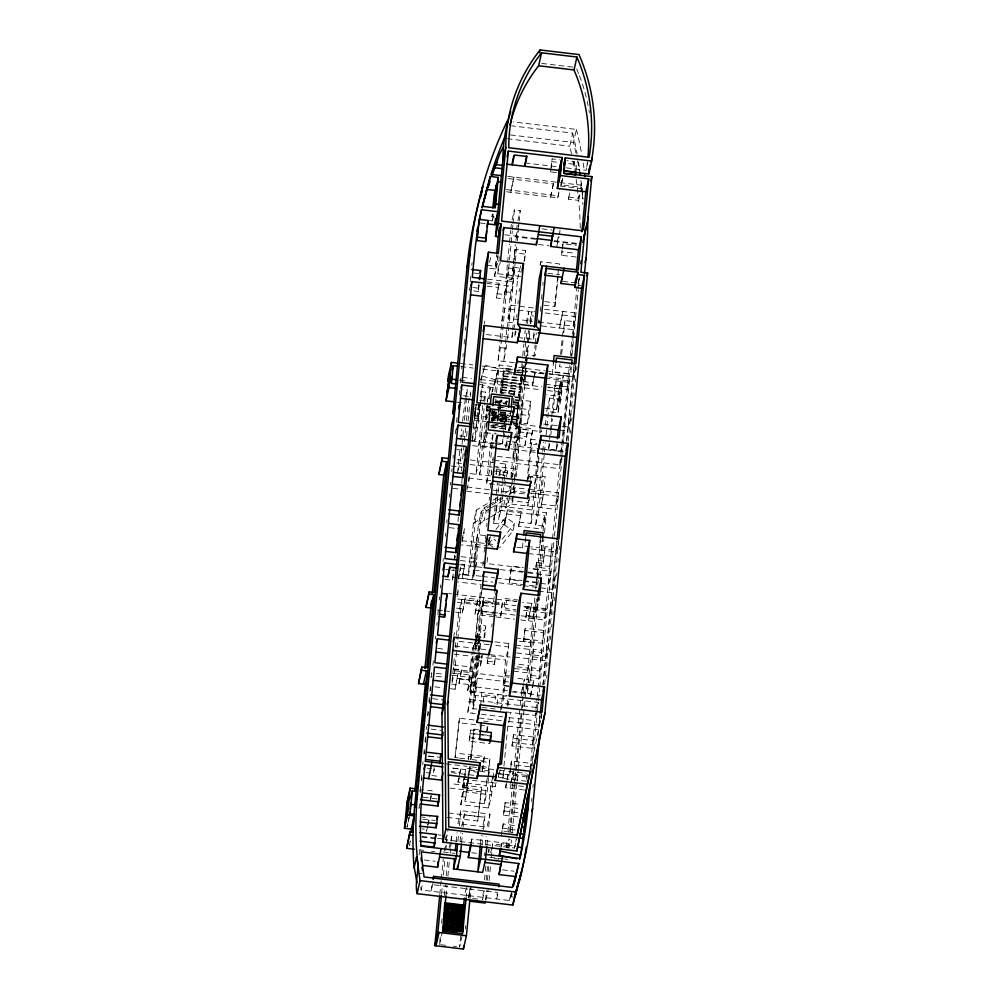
<?xml version="1.0" encoding="UTF-8"?>
<svg xmlns="http://www.w3.org/2000/svg" width="999" height="999" viewBox="0 0 999 999"><rect width="100%" height="100%" fill="white"/><g stroke="black" fill="none" stroke-linecap="round" stroke-linejoin="round"><path stroke-width="0.75" stroke-dasharray="5 3.75" d="M486.263 427.472L487.162 405.332M505.357 429.745L506.018 413.511M518.581 227.522L518.818 225.1M410.089 841.021L409.652 845.479L410.651 841.046M420.704 786.338L419.742 792.357M421.303 780.194L421.903 774.063M422.789 764.859L423.089 761.787M423.838 754.12L424.275 749.512M425.025 741.845L425.624 735.701M426.223 729.57L426.511 726.498M427.56 715.759L428.009 711.163M428.896 701.96L429.345 697.352M429.945 691.221L430.544 685.077M431.281 677.409L431.73 672.802L430.731 677.235M419.48 803.87L419.056 808.278L419.705 805.381M420.591 792.507L420.866 789.572M421.728 780.768L422.015 777.834M424.325 754.045L424.6 751.136M425.449 742.407L425.874 738.049M428.084 715.346L428.371 712.399M429.333 702.422L429.595 699.712M430.469 690.734L430.769 687.687M432.942 665.259L433.379 660.776M435.489 638.998L435.789 635.988M436.813 625.411L437.1 622.402M437.837 614.86L438.274 610.389M439.285 599.937L439.572 596.952M440.447 587.974L440.734 584.977M443.019 561.426L443.306 558.516M445.467 536.251L445.754 533.266M446.778 522.752L447.077 519.73M449.275 497.052L449.575 494.03M450.449 485.039L450.724 482.092M451.735 471.703L452.035 468.693M453.047 458.179L453.346 455.169M455.407 433.878L455.831 429.533M456.555 422.14L456.993 417.582M459.165 395.229L459.615 390.597M460.364 382.854L460.814 378.209M461.713 368.931L462.013 365.834M462.924 356.543L463.224 353.459M464.123 344.168L464.572 339.523M465.472 330.244L465.771 327.148M466.67 317.857L466.983 314.772M468.032 303.933L468.331 300.836M470.204 281.556L470.779 275.674M457.53 473.251L459.902 448.826M460.801 439.672L461.838 428.983M462.574 421.353L465.347 398.601M458.204 470.304L460.527 459.952L463.648 427.897M464.385 420.267L467.345 389.735L462.762 389.185M478.858 284.078L478.134 291.446L479.145 285.277M461.513 471.029L461.963 466.433M462.712 458.791L465.684 428.184M466.421 420.529L468.056 403.708L470.716 391.883M434.078 767.532L433.491 773.501L434.49 769.055M444.905 579.32L452.285 580.194L453.846 569.23M454.408 558.254L454.707 555.194M457.979 521.578L458.416 516.995M461.688 483.391L462.125 478.808M466.595 436.301L467.332 428.658M468.081 421.004L469.567 405.706M470.454 396.528L470.754 393.469M454.845 558.891L455.132 555.943L454.557 558.503M494.468 217.108L492.007 216.808L492.295 213.848M489.473 220.567L492.345 220.916L493.369 214.098M475.337 409.415L474.463 418.419L478.134 418.856L482.554 384.627L479.62 397.677M471.715 440.234L474.762 440.596L477.809 409.215L479.395 402.16M452.048 681.031L454.42 656.668M455.307 647.539L456.343 636.887M456.481 635.364L458.703 612.524L461.7 599.225L480.694 601.485L477.147 638.024M464.76 564.585L462.187 578.433L464.76 564.585L460.489 564.073M474.125 408.778L478.484 409.303L478.908 404.945M478.134 418.856L479.745 402.335M474.762 440.596L477.697 427.547L480.631 402.235M452.085 682.592L454.757 670.779L461.7 599.225M487.012 265.309L495.429 266.308L496.578 254.458M520.529 265.934L517.619 278.871L494.53 276.111L498.139 256.031M455.681 612.162L462.337 612.961L465.197 597.926L477.822 599.425L474.95 614.46L477.697 614.785L480.694 601.485M450.412 688.686L455.057 689.248L457.979 673.601L470.591 675.099L467.669 690.746L507.08 695.441M470.154 473.601L475.999 474.3L482.692 405.444L475.374 404.57M455.057 689.248L457.979 673.601M462.337 612.961L465.197 597.926M475.999 474.3L478.996 461.001L484.64 402.947M484.79 401.398L485.689 392.145L479.832 391.446M462.612 574.088L468.344 574.775L473.364 523.151L476.298 510.114L488.012 503.184M520.604 276.448L497.664 273.714L499.562 254.096M453.908 669.355L473.376 671.665L470.442 684.715L458.991 683.353L461.476 669.854L450.724 668.581M501.885 338.649L507.017 285.789L504.083 298.838L496.391 297.927L499.15 283.279L484.677 281.556M476.298 510.114L471.291 561.725L468.344 574.775M490.447 475.886L479.62 474.6L482.405 445.991L486.338 428.321M486.8 406.019L483.341 441.633L502.447 443.906L504.77 433.554M458.991 683.353L461.476 669.854M487.275 402.372L487.612 399.75M439.81 894.555L441.158 880.619M441.308 879.07L443.269 858.953M490.134 407.704L487.187 407.355L487.387 405.344M496.391 297.927L499.15 283.279M491.483 410.676L487.075 410.152L487.325 406.743L490.272 407.093M487.025 411.551L487.212 409.54L487.075 410.152M479.62 474.6L482.617 461.301L485.402 432.692M486.675 419.942L487.05 413.736L486.9 414.348M486.788 423.676L486.388 426.935L486.538 426.311M487.987 411.301L488.586 405.107M489.198 398.913L490.247 388.074L481.293 387M441.608 893.643L442.357 885.901M443.406 875.062L444.755 861.126M445.816 850.286L446.865 839.46L443.868 852.759M460.264 560.501L473.751 562.1L475.474 544.38L477.659 534.677L488.099 535.926M487.275 421.84L485.252 442.744L487.512 432.679M458.141 757.954L455.057 757.579L459.453 718.219L476.136 720.204M461.126 556.655L474.612 558.266L472.889 575.986L459.403 574.375M455.057 757.579L459.453 718.219M481.081 576.286L473.464 575.387L478.409 524.4L481.356 511.351L490.684 505.681M472.028 579.82L474.213 570.129L477.659 534.677M481.356 511.351L475.986 566.683L473.039 579.732M445.716 945.304L439.548 944.567L440.284 936.925M441.62 923.163L442.07 918.568M444.305 895.628L445.342 884.927M446.228 875.748L447.714 860.451M492.432 410.089L492.132 413.087L507.904 414.972M445.966 896.091L447.003 885.389M447.889 876.21L449.375 860.913M450.124 853.271L450.561 848.688M450.711 847.152L451.161 842.569M451.311 841.033L451.748 836.45L447.165 835.901M491.933 422.752L493.131 410.414M494.93 391.895L496.278 378.009L499.213 364.96L512.724 366.571M514.385 362.699L498.064 360.751L500.124 339.623M500.262 338.124L504.083 298.838M496.803 293.669L504.483 294.58L507.217 280.769L508.454 268.032L514.31 268.731L513.074 281.468L510.614 292.37L508.091 318.319L532.492 321.228M514.31 268.731L511.85 279.633L505.993 278.933L507.467 263.786M507.617 262.275L509.378 244.106M509.527 242.582L510.701 230.469M510.851 228.958L511.288 224.413M514.185 485.352L513.274 489.36L509.802 488.948L510.064 486.301L486.638 483.516L490.309 445.729L493.244 432.692L495.741 432.979M464.198 776.91L462.899 782.704L457.979 782.117L460.477 769.105L449.812 767.831M474.95 614.46L477.822 599.425M495.467 403.534L495.916 398.901M496.515 392.732L499.213 364.96M467.669 690.746L470.591 675.099M459.415 679.008L468.818 680.132L472.115 651.847M498.064 360.751L501.735 340.159M504.483 294.58L507.417 281.543L512.3 231.206M512.45 229.683L512.899 225.112M513.049 223.589L514.373 209.852L520.229 210.552L519.218 220.916M460.477 769.105L460.139 772.539L450.999 771.44M486.638 483.516L489.585 470.467L493.244 432.692M468.818 680.132L471.753 667.082L473.226 651.86M473.376 650.411L474.075 643.144L492.345 645.004M475.212 713.573L467.732 712.674L471.853 682.529L476.286 683.066L473.226 702.135L468.806 701.61M476.286 683.066L474.163 692.457L469.742 691.932L470.442 684.715M468.131 686.026L470.741 686.338L474.687 651.798M474.8 644.58L477.197 633.965L480.019 634.303L477.634 644.917L474.8 644.58L477.697 614.785M491.258 474.95L491.983 467.52M475.412 642.132L474.812 648.314L476.748 639.697M475.561 640.584L479.021 604.994L481.93 592.057M482.842 565.646L483.279 561.163M484.14 552.172L484.577 547.677L461.388 544.917M485.439 538.798L485.739 535.701M486.65 526.436L486.95 523.351M487.999 512.537L488.299 509.453M489.198 500.187L489.498 497.102M490.347 488.261L490.796 483.641M491.695 474.4L491.995 471.316M492.894 462.075L493.194 459.003M456.156 841.795L457.03 832.741M497.465 420.304L498.501 409.528M498.651 407.992L499.4 400.299M500.149 392.619L501.198 381.843L504.27 368.181L512.949 369.218M467.732 712.674L470.666 699.625L473.376 671.665M509.44 419.23L497.877 417.857L498.588 412.337M475.024 650.274L477.197 633.965M506.818 329.745L503.746 361.426L507.417 340.834M506.968 328.234L510.489 309.153L508.878 325.749M527.372 776.997L493.681 772.976L491.558 794.929L488.611 807.979L460.764 804.657L464.51 778.895M468.081 779.382L466.208 787.674L462.462 787.224L462.899 782.704M499.8 403.371L500.162 400.611L507.392 401.473M511.85 279.633L513.286 264.897M513.424 263.399L515.259 244.543M535.839 239.285L515.996 236.925L516.57 231.006M516.708 229.52L517.145 225.075M470.741 686.338L473.738 673.039L475.374 656.293M475.961 650.199L476.998 639.547M503.971 393.369L501.073 393.019L503.721 373.027L512.387 374.051M523.051 272.165L512.699 270.929L514.085 261.338M514.235 259.827L515.259 249.288L525.611 250.512L524.438 262.575M457.879 841.295L458.628 833.628M459.365 825.973L460.851 810.651L489.96 814.123L488.449 829.632M500.249 408.791L500.699 404.183M500.849 402.634L501.148 399.563M501.748 393.406L504.27 368.181M507.542 690.721L473.576 686.675L476.486 656.68L478.883 646.066L480.019 634.303M477.634 644.917L477.934 641.808L483.553 642.469M478.071 640.347L480.519 615.122L483.516 601.823L492.782 602.934M507.567 339.323L508.741 327.26M460.764 804.657L463.698 791.608L465.834 769.655L450.474 767.831M508.091 318.319L511.038 305.269L515.222 262.175M515.372 260.652L517.145 242.407M517.282 240.896L518.469 228.734M476.748 660.476L477.31 654.645L476.211 659.565L480.981 660.139L482.092 655.219L481.53 661.051L480.419 665.971L475.636 665.409L476.748 660.476L481.53 661.051M480.169 625.274L479.045 636.875L484.665 637.549L485.789 625.936L480.169 625.274L479.058 630.194L484.677 630.856L485.789 625.936M491.77 614.972L481.256 613.723L482.829 600.524L502.335 602.847L500.774 616.046L493.269 615.159M490.621 740.197L489.835 743.693L469.13 741.221L470.666 730.032L478.059 730.918M481.256 613.723L482.829 600.524M469.13 741.221L470.666 730.032M477.01 709.078L472.602 708.553L477.647 656.655L480.581 643.606L475.087 700.162L472.152 713.199M460.002 841.695L460.889 832.454M487.05 562.3L487.799 554.595M488.698 545.354L489.448 537.649M468.294 759.228L468.568 756.418L489.885 758.953L489.073 767.394L488.286 770.891L466.958 768.343M496.778 469.605L496.341 474.163L507.192 475.462L507.642 470.904L496.778 469.605L495.791 473.988M488.499 778.508L487.312 790.684L484.378 803.72L464.872 801.398L468.394 777.996M466.208 787.674L470.317 766.72M461.588 842.494L462.487 833.266M463.086 827.11L464.635 811.101M469.742 766.757L469.318 771.166L479.333 772.364M478.434 729.682L473.963 729.145L470.454 759.415L471.453 754.969M493.469 523.264L496.466 509.965L544.53 515.696L541.533 528.995L518.593 526.261L521.391 511.488L507.542 509.827L504.745 524.612L493.469 523.264L497.377 482.979M493.893 769.53L469.917 766.67L467.819 788.361L464.872 801.398M486.376 334.553L511.913 337.6L512.512 331.418M512.662 329.87L517.619 278.871M471.029 759.365L473.963 729.145M480.419 665.971L480.981 660.139M502.447 443.906L505.594 411.388M506.381 404.657L506.718 402.023M483.978 638.124L484.677 630.856M496.466 509.965L499.063 483.229M499.787 475.699L500.524 468.169L495.941 467.632M491.371 413.474L506.068 415.222L506.256 413.211L491.433 412.075M491.508 412.862L506.206 414.61L505.956 418.019L506.093 417.407L491.396 415.659M506.093 417.407L505.781 422.215L505.919 421.603M490.796 427.46L505.494 429.208L505.744 425.799L490.921 424.662M505.594 429.058L506.193 422.864M506.343 421.316L507.092 413.574M509.053 393.444L509.353 390.347L514.497 390.959L514.048 395.579M515.309 331.056L514.722 337.113L516.008 331.368M516.633 317.395L516.92 314.373M517.957 303.746L518.256 300.724M519.13 291.621L519.43 288.586M480.581 705.794L481.868 692.532M507.542 509.827L505.157 520.442L498.713 519.68L502.385 481.893M502.522 480.382L502.822 477.36M505.744 447.227L507.005 438.149M524.075 261.613L525.611 250.512M508.953 430.444L509.403 425.836M502.884 494.28L501.71 506.381L498.713 519.68M503.034 492.769L504.058 482.192M504.208 480.681L505.819 464.06L496.54 462.949M509.04 430.869L509.34 427.809L541.545 431.643M510.389 416.108L511.126 408.541M511.076 412.275L511.525 407.642M483.154 702.447L483.891 694.829L495.604 696.216L494.867 703.845M460.651 936.275L459.615 946.965L462.612 933.665M491.133 656.006L495.442 656.518L494.405 664.323L487.225 663.461L488.261 655.656M487.225 663.461L488.124 657.055M493.668 601.723L494.555 592.532M504.895 485.689L505.332 481.131M513.299 403.284L513.898 397.115M491.758 626.86L492.057 623.763M492.957 614.485L493.256 611.388M466.021 898.538L467.057 887.836M471.416 842.956L471.79 839.098L508.479 843.468L508.928 838.81M465.372 928.908L465.671 925.811M469.942 889.585L468.369 898.001L471.041 886.175M504.745 524.612L505.157 520.442M513.374 401.61L518.369 402.197L516.683 415.821L517.32 413.024M470.017 898.563L470.929 889.272M484.34 756.505L482.192 772.702L484.34 756.505L456.056 753.134M447.215 817.382L477.759 821.028L481.605 787.324L451.061 783.678M488.036 505.644L484.165 507.929L481.868 518.119L483.978 521.016L486.276 510.826L508.054 497.589L505.756 507.792L503.783 505.157L508.503 502.372L508.866 498.638L512.337 499.063L515.022 485.576M510.939 477.285L512.375 462.437L515.322 449.388L535.252 452.385M497.415 456.343L512.799 458.179L514.91 436.438L518.044 417.082L521.241 417.457L518.106 436.825L515.896 459.515L559.715 464.735L561.675 456.043M521.241 417.457L519.03 427.322L515.821 426.935L519.992 384.091L523.064 370.429L514.398 369.393M496.278 378.009L520.304 380.869L523.201 365.334M525.486 364.56L524.875 367.27L521.653 366.883L521.977 363.599M522.714 356.056L523.876 343.981M524.025 342.47L525.199 330.407M510.889 419.405L516.67 420.092L522.352 375.949M486.675 732.167L487.262 726.098L458.454 722.664M477.759 821.028L481.605 787.324M487.824 726.198L486.388 735.189L472.964 733.591M509.765 494.63L511.55 485.164M494.405 664.323L495.442 656.518M508.503 502.372L511.725 486.401M511.863 484.94L512.999 473.264L489.585 470.467M523.064 370.429L513.449 468.706L511.488 477.397M520.304 380.869L523.538 364.772M524.425 355.607L526.798 331.181M527.534 323.539L528.721 311.326L535.027 311.725M512.162 441.795L516.533 442.32L519.343 427.16L532.904 428.771L530.094 443.943L537.137 444.78M500.774 616.046L502.335 602.847M519.03 427.322L523.226 384.103L526.161 371.054L547.315 373.576M533.791 378.509L532.829 382.742L523.476 381.63L524.887 374.225M524.875 367.27L525.224 363.574M525.524 360.564L527.135 343.993M527.272 342.495L528.446 330.432M528.758 499.95L528.146 502.647L512.175 500.749L512.337 499.063M513.274 489.36L513.561 486.476M514.26 479.283L515.796 463.461L518.731 450.424L516.158 476.86M516.533 442.32L519.343 427.16M519.355 435.751L520.029 428.771L527.684 429.682L524.987 445.579L517.345 444.667L519.355 435.751L526.997 436.663M521.316 414.585L522.689 400.374L530.744 401.336L529.358 415.547L527.509 423.751L519.468 422.789L521.316 414.585L529.358 415.547M525.886 360.689L528.209 344.355M528.359 342.857L529.52 330.794M530.257 323.264L530.981 315.734L533.641 316.059M525.199 372.864L527.31 356.443M515.896 459.515L518.843 446.466L526.161 371.054M525.437 372.927L528.671 345.392M529.27 339.198L530.019 331.468M530.769 323.738L531.967 311.363L529.358 322.964M480.457 844.13L481.343 834.889M484.378 803.72L486.151 785.476L488.436 775.324M488.286 770.891L489.885 758.953M482.042 844.929L482.942 835.701M483.541 829.545L485.089 813.536M488.648 776.997L489.423 768.993L486.476 782.042M497.027 704.77L498.026 694.455M537.137 579.37L535.988 586.101L509.39 582.929L511.513 566.096L523.339 567.507M517.807 337.487L533.279 339.323L534.015 331.743M540.559 264.723L540.846 261.726L559.428 263.936L558.903 266.321M509.39 582.929L511.513 566.096M488.611 807.979L490.746 786.026L493.681 772.976M556.393 172.602L550.511 171.903L552.11 158.928L559.49 159.815M484.24 855.818L484.527 852.809M485.264 845.266L486.138 836.213M551.248 167.782L552.11 158.928M524.987 445.579L527.684 429.682M527.509 423.751L528.896 409.54L530.744 401.336M533.941 356.993L535.102 344.942M535.252 343.444L536.276 332.892M486.95 845.154L487.699 837.399M500.674 710.414L505.344 675.461L509.69 675.973M508.903 686.063L503.109 685.364L505.581 659.977L508.516 646.94L493.818 645.179M518.593 526.261L521.391 511.488M536.188 345.304L535.164 355.856L527.185 354.907M538.374 322.714L538.673 319.705M483.466 890.459L482.567 899.687L484.565 890.821M484.515 879.694L485.851 865.858M523.226 384.103L532.592 385.227L532.829 382.742M539.135 323.601L539.435 320.542M540.334 311.351L540.771 306.755M541.52 299.088L541.97 294.493M542.857 285.302L543.156 282.242M543.369 373.863L535.064 372.864L532.592 385.227M508.853 643.506L503.471 698.838L500.861 710.426M550.686 197.04L553.821 181.893L550.886 194.942M486.163 880.244L487.662 864.859M488.848 852.559L489.148 849.487M490.746 786.026L495.167 786.55L495.504 783.116L458.316 778.683M485.526 900.012L486.413 890.846M487.45 880.156L488.936 864.897M530.094 443.943L532.904 428.771M526.972 482.267L530.107 449.925L531.705 442.819L536.95 443.444M498.951 772.439L498.513 776.972L500.137 769.779M489.123 880.606L490.596 865.334M491.346 857.704L492.682 843.955L510.826 846.116L511.426 839.934M527.784 479.545L531.705 442.819M528.683 479.021L529.108 474.6L545.179 476.523L543.606 492.719L527.534 490.809M507.08 704.882L507.904 696.403M522.452 547.889L523.289 539.223M528.146 502.647L527.822 506.068L529.945 496.628M530.432 479.308L530.719 476.423L543.269 477.909L542.007 490.909M506.618 191.796L557.729 197.889L559.502 188.823M525.724 537.275L524.862 546.141L529.233 546.653M526.411 781.206L502.747 778.383L503.796 767.632M503.946 766.096L507.817 726.148L510.739 713.211M561.488 180.694L560.951 186.189L562.899 177.572M518.993 522.09L530.919 523.513L537.974 450.861M539.747 432.555L540.047 429.47M524.425 790.034L505.681 787.799L506.018 784.365L524.762 786.6M559.665 233.641L560.027 230.007M518.106 816.932L503.446 815.184L505.207 802.572L521.328 804.495M534.677 484.74L536.276 477.634L538.374 456.081M503.446 815.184L505.207 802.572M505.681 787.799L508.129 774.974L497.614 773.726M530.919 523.513L533.916 510.214L539.148 456.293M511.988 745.928L513.523 734.665L533.716 737.075L532.966 744.842L532.18 748.338L511.988 745.928L513.523 734.665M544.005 305.182L554.845 306.468L558.491 269.006M526.485 775.374L509.852 773.388L510.427 767.482M554.845 306.468L558.266 275.936M510.926 766.945L511.5 761.038L531.168 763.386L530.307 772.239M523.601 641.021L525.124 628.234L543.906 630.469L542.882 641.058L542.382 643.256L523.601 641.021L525.124 628.234M525.861 617.769L527.247 606.405L546.028 608.641L545.129 617.807L544.642 620.004L525.861 617.769L527.247 606.405M576.273 257.055L561.463 255.294L561.975 250M535.664 525.162L538.661 511.863L546.428 512.787L543.431 526.086L535.664 525.162L542.669 452.922M542.819 451.386L543.718 442.157M545.367 425.249L546.403 414.485M562.524 249.088L563.036 243.781L576.361 245.367M580.244 228.147A447.939 406.63 12.7 0 0 579.258 206.818L578.683 200.387L568.319 199.151L569.467 192.869M538.661 511.863L544.33 453.459M544.48 451.91L545.379 442.694M546.116 435.002L549.7 398.114L560.988 399.463L563.286 375.736L560.289 389.036L548.039 387.575M506.381 847.464L507.13 839.709M507.879 831.967L514.06 768.406M514.21 766.857L520.829 698.651M527.609 684.14L525.611 693.019L513.723 691.458M552.297 374.363L553.434 362.762M543.319 494.767L540.859 507.617L543.319 494.767L530.269 493.206M509.677 831.068L514.198 784.552M514.348 783.004L515.397 772.152M515.546 770.604L523.676 686.9M535.926 567.132L536.863 560.389L543.618 561.201L545.042 546.603L551.96 547.427L549.612 568.768L535.926 567.132L536.863 560.389M508.878 848.588L509.777 839.31M510.526 831.58L522.39 709.377M522.539 707.829L523.451 698.551M555.831 363.798L555.007 372.402L570.704 374.263L571.54 365.671M551.71 416.895L554.532 387.837L556.106 380.831L568.618 382.33L562.674 443.506L561.101 450.512L548.588 449.026L551.56 418.431M575.948 170.454L576.51 164.56L566.271 163.337M540.434 537.537L539.435 547.877L530.694 546.828M512.175 832.204L516.982 782.704M517.132 781.156L518.331 768.78M518.481 767.232L532.567 621.328L535.564 608.029L522.115 606.43M521.066 615.796L532.966 617.22L534.977 596.478M535.701 589.06L540.646 538.124M513.698 671.166L527.572 672.814L528.159 670.167L528.621 665.459L514.747 663.811M515.047 647.664L529.845 649.425L530.432 646.778L531.106 639.897L516.308 638.136M550.911 434.378L551.211 431.318M551.361 429.782L552.397 419.081M552.984 412.962L556.106 380.831M537.275 577.934L538.111 569.268L529.245 568.206M529.52 682.929L530.194 679.982L533.703 680.394L530.706 693.693L527.197 693.281L528.096 683.99M528.246 682.442L536.713 596.178M537.762 585.339L542.282 538.911M543.031 531.168L544.53 515.696M541.446 550.149L542.432 540.047M560.626 354.47L562.262 337.65M562.4 336.126L564.934 320.567L574.612 321.715L573.139 337.013M537.887 596.915L536.438 611.838L539.36 598.901M561.663 354.208L563.149 338.911M563.748 332.792L564.934 320.567M530.194 679.982L538.311 596.391M540.259 576.261L543.868 539.11M544.467 532.917L546.428 512.787M545.029 408.254L556.593 409.627L558.329 391.858L561.326 378.559L548.963 377.085M530.619 677.572L531.855 667.769L540.184 668.768L539.448 676.373L538.948 678.571L530.619 677.572L531.855 667.769M533.641 649.275L532.417 659.078L533.641 649.275L541.982 650.262L540.746 660.064M559.103 396.69L560.289 384.49L561.962 384.69L560.776 396.89L558.578 406.618L556.905 406.418L559.103 396.69L560.776 396.89M536.376 562.562L543.131 563.374L545.042 546.603M530.444 696.428L530.706 693.693M549.7 398.114L546.703 411.413L557.991 412.762L561.326 378.559M533.441 683.129L533.703 680.394M556.942 443.219L556.231 450.624L558.166 441.995M530.094 769.829L534.865 720.679L537.15 710.526M506.393 711.95L535.377 715.409L537.012 698.526M537.162 696.99L547.689 588.623L550.624 575.574L524.725 572.489M540.496 583.366L548.101 584.278L552.372 540.309M552.522 538.761L555.382 509.353L558.329 496.303L531.243 493.081M541.196 504.195L555.719 505.931L559.34 468.656L562.275 455.606M559.715 464.735L560.676 454.782M560.826 453.359L567.032 389.323L569.979 376.286L548.826 373.763M545.292 384.228L567.282 386.85L569.418 364.81M570.304 355.632L572.24 335.751M572.39 334.215L575.774 316.583L544.193 312.824M538.586 321.953L573.176 326.074L577.21 284.553M578.121 283.616L578.571 278.996M571.053 358.416L572.989 338.536M531.505 772.452L531.955 767.819M532.105 766.283L537.2 713.798M537.35 712.262L538.311 702.359L475.549 695.504L472.602 708.553M538.461 700.811L539.66 688.448M539.81 686.9L554.308 537.587M554.457 536.063L558.329 496.303M555.719 505.931L558.653 492.882L561.975 458.716M562 454.582L569.979 376.286M567.282 386.85L570.966 366.071M572.015 355.244L575.774 316.583M573.176 326.074L576.123 313.024L578.359 289.96M578.508 288.424L579.557 277.66M531.593 801.323L531.893 798.226M532.942 787.374L533.241 784.277M537.912 736.226L540.022 714.522M542.882 685.077L556.88 540.921M566.658 440.172L573.888 365.771M508.279 721.453L539.148 725.124L540.159 714.71M543.056 684.902L545.404 660.714L548.314 647.777M516.608 652.959L545.816 656.443L551.997 592.769L554.907 579.832M523.314 585.714L552.335 589.26L555.494 556.793L558.404 543.856M531.218 548.938L555.968 551.885L557.017 541.096M566.695 441.396L567.707 431.031L570.616 418.094M561.962 426.236L568.094 426.973L572.527 381.306L575.449 368.369M549.288 374.001L572.964 376.823L574.088 365.222M541.308 718.531L541.758 713.873M544.617 684.427L558.616 540.272M568.244 441.071L575.624 365.122M546.653 678.159L546.952 675.062M547.852 665.759L548.164 662.662M549.213 651.81L549.512 648.713M550.412 639.41L550.711 636.313M551.623 627.01L551.923 623.913M552.822 614.61L553.121 611.5M554.183 600.649L554.482 597.552M555.382 588.249L555.681 585.152M556.593 575.849L556.893 572.752M557.942 561.9L558.241 558.803M559.153 549.5L559.452 546.391M570.441 433.229L570.741 430.132M571.64 420.829L571.94 417.732M572.839 408.429L573.151 405.319M574.05 396.029L574.35 392.919M575.399 382.068L575.711 378.971M576.61 369.667L576.91 366.571M475.961 404.932L474.488 418.431L476.348 404.77M497.365 421.303L499.15 407.417M499.35 405.881L500.149 399.712M500.936 393.544L504.12 368.868L511.363 369.667M522.115 377.272L516.158 423.539L513.261 423.189M522.315 375.736L522.914 371.104L517.132 370.417M480.831 400.736L481.431 396.253M501.298 835.089L503.234 823.863L517.682 826.098M503.234 823.863L502.247 830.906L506.593 831.58M501.123 846.653L501.698 843.668L516.108 846.528M445.804 836.75L445.816 839.847L514.485 848.026L516.321 838.91M530.344 769.23L541.196 716.845M469.343 290.397L470.067 287.175M492.007 216.808L492.644 214.023M492.345 220.916L493.981 213.661M489.56 262.4L491.183 255.207M511.001 190.185L513.948 177.148L510.801 192.295M465.684 397.127L467.345 389.735M495.429 266.308L498.026 254.807M494.53 276.111L497.44 263.187M484.14 323.963L484.79 321.091M497.664 273.714L500.249 262.225M512.087 220.005L514.373 209.852M480.756 382.068L484.915 365.097L498.301 368.743L492.482 391.596M474.6 412.724L476.548 404.108M517.944 220.704L520.229 210.552M474.475 415.896L476.423 407.267M473.189 424.076L474.138 419.83M505.993 278.933L508.454 268.032M515.996 236.925L517.957 228.234M518.281 226.785L518.931 223.876M473.351 428.546L475.199 415.259L478.846 415.696L475.911 428.746L472.227 428.309M515.859 240.334L517.819 231.631M478.484 409.303L480.082 402.235M472.127 438.224L474.388 428.171M472.028 441.146L473.963 432.517M515.259 249.288L514.448 252.847L524.8 254.083M483.691 401.011L485.689 392.145M501.873 321.516L504.82 308.479L516.57 309.877M468.306 481.293L469.93 474.113M466.933 489.81L469.518 478.321M509.915 299.538L512.862 286.488L487.15 283.429M490.247 388.074L487.25 401.373L479.782 400.487M478.796 445.554L481.793 432.255L496.228 433.978M491.958 392.02L498.301 368.743M486.513 424.138L486.65 423.514L486.451 425.537L486.588 424.912M452.285 580.194L453.221 576.048M462.125 539.223L463.099 534.915M463.424 533.478L464.722 527.734M462.038 542.045L464.31 531.98M492.257 421.303L494.867 409.702M511.913 337.6L514.822 324.663M459.165 573.551L458.191 577.859L481.381 580.631M459.49 572.115L461.113 564.934M458.441 579.07L460.714 569.005M550.511 171.903L551.111 169.256M457.13 594.505L459.078 585.876M457.13 596.478L458.741 589.298M497.514 420.616L497.677 419.93L509.24 421.316M497.814 420.479L499.775 411.775M409.503 814.997L407.043 827.122L409.702 815.296M492.707 460.089L493.356 457.192M453.883 635.489L454.533 632.617M506.356 403.646L507.017 400.686M508.678 393.306L509.353 390.347M506.518 404.033L506.655 403.421L494.905 402.023M526.111 322.927L528.721 311.326L518.094 310.052M506.143 416.009L491.308 414.872M540.047 265.284L540.846 261.726M473.751 562.1L474.612 558.266M505.894 419.418L506.031 418.806L491.333 417.058M505.494 429.208L505.631 428.596L490.946 426.835M557.729 197.889L559.927 188.137M513.474 395.454L514.497 390.959M561.076 184.89L562.662 177.859M571.515 153.734L569.755 146.179L572.689 133.129L511.625 125.849M473.464 575.387L476.398 562.337L523.626 567.969M521.653 366.883L522.265 364.173M575.948 153.084A452.485 410.751 12.7 0 0 573.476 142.457L576.411 129.42L513.349 121.903M508.666 430.756L509.34 427.809M498.851 475.561L500.524 468.169M505.931 447.277L508.591 435.452M509.69 430.681L511.351 423.301M525.786 363.211L526.698 359.153M523.476 381.63L525.112 374.375M533.279 339.323L534.902 332.143M430.169 799.675L432.167 790.808L421.878 789.572M488.349 541.645L489.285 537.487M503.159 475.886L505.819 464.06M430.606 799.138L431.268 796.191M493.868 519.093L496.865 505.794L533.916 510.214M573.651 164.211L574.238 161.563L566.87 160.689M493.094 547.177L488.561 544.105L490.222 536.738L495.879 540.584M419.006 854.882L420.641 847.639M557.205 241.833L559.165 233.142M515.821 426.935L518.044 417.082M556.73 246.691L559.015 236.538M522.689 400.374L520.841 408.591L528.896 409.54M568.319 199.151L569.892 192.183M427.709 825.037L429.707 816.171M506.318 476.748L507.642 470.904M427.535 826.797L426.536 831.23L426.71 829.47L422.177 828.92M427.872 825.324L429.533 817.931M482.267 588.636L479.345 601.573L480.981 584.702L457.804 581.942M512.799 458.179L515.734 445.129L509.59 444.393M520.029 428.771L518.019 437.687L525.674 438.598M503.783 505.157L506.081 494.955M562.512 246.154L563.036 243.781M480.919 611.013L483.916 597.714L476.111 678.096L473.114 691.395M472.44 650.399L474.075 643.144L455.631 640.946M534.103 377.098L535.064 372.864M561.463 255.294L562.275 251.736L575.599 253.321M512.025 477.609L512.999 473.264M509.802 488.948L510.414 486.276M469.867 669.268L472.814 656.218L479.283 656.992L476.348 670.029M477.072 638.261L477.722 635.389M511.575 892.894L509.403 900.511L421.141 889.997L422.777 882.741M500.112 529.482L503.958 524.612L505.619 517.257L514.66 523.414L512.999 530.769L499.537 547.827M513.973 482.155L514.96 477.809M515.284 476.361L516.92 469.118L495.279 466.533M568.531 197.04L578.496 198.227L579.47 193.881M580.781 188.087L581.256 183.104A447.939 406.63 12.7 0 0 580.931 180.07M578.683 200.387L581.63 187.337L560.988 184.877M566.308 167.869L586.188 170.242L587.812 163.049M512.175 500.749L515.109 487.699L527.122 489.135M490.384 517.132L511.75 504.145L513.711 495.454M514.035 494.006L514.697 491.108L525.224 492.357M469.742 691.932L471.853 682.529M473.576 686.675L476.573 673.376L508.991 677.235M433.017 883.004L431.181 891.183L431.818 884.54L497.302 892.344L496.653 898.988L498.501 890.808M559.939 324.5L562.874 311.451L559.59 328.059M457.979 782.117L459.528 775.274M445.816 839.847L448.414 828.346M540.659 432.854L541.333 429.907M468.044 758.74L468.568 756.418M464.535 775.461L465.834 769.655M462.462 787.224L464.635 777.547M449.088 848.263L450.424 842.357M450.749 840.883L451.748 836.45M560.027 364.073L559.44 366.708L569.118 367.869L569.717 365.222M578.296 283.716L579.919 276.536M467.957 775.374L469.917 766.67M460.851 810.651L457.917 823.7L487.025 827.16L489.96 814.123M560.289 384.49L558.091 394.218L559.765 394.418L561.962 384.69M461.675 826.385L464.285 814.797L484.74 817.232L482.117 828.833M556.593 409.627L559.602 396.328L546.578 394.78M548.588 449.026L550.162 442.02M557.991 412.762L560.988 399.463M439.548 944.567L442.207 932.754M503.109 685.364L506.193 670.866L509.09 671.203M572.964 376.823L575.561 365.334M470.791 843.531L471.79 839.098M568.094 426.973L571.016 414.036M466.321 887.636L464.66 895.029L468.618 895.504M538.111 569.268L537.25 573.101L525.424 571.703M507.692 706.156L509.328 698.9M528.783 616.72L531.78 603.421L528.384 620.829M543.131 563.374L543.618 561.201M468.743 898.064L471.078 887.711M532.966 617.22L535.963 603.92L522.514 602.31M495.167 786.55L496.078 782.529M536.775 608.416L539.36 596.915M531.106 639.897L530.506 642.544L515.721 640.784M551.96 547.427L551.473 549.6L544.542 548.763M521.428 692.519L523.439 683.516M523.751 682.167L524.438 679.083L521.316 695.616M502.747 778.383L505.019 768.318M528.621 665.459L528.021 668.106L514.148 666.458M548.101 584.278L551.048 571.228L529.72 568.693M488.124 852.322L488.786 849.362M555.968 551.885L558.553 540.384M523.926 695.516L526.598 683.703M527.934 682.667L528.608 679.707L515.172 677.971M490.684 852.821L492.682 843.955M506.918 780.344L508.129 774.974M511.5 761.038L510.714 764.522L530.382 766.87L531.168 763.386M546.028 608.641L545.529 610.839L526.748 608.603M527.197 693.281L529.195 684.415M509.852 773.388L510.639 769.904M552.335 589.26L555.257 576.336M543.906 630.469L543.406 632.667L524.625 630.431M510.676 783.441L513.286 771.84L510.014 788.323M530.644 696.328L533.304 684.502M553.234 597.102L550.324 610.027L519.48 606.356M552.909 600.524L549.987 613.448L520.591 609.952M541.982 650.262L541.483 652.459L533.154 651.473M485.901 900.111L488.224 889.759M540.184 668.768L539.685 670.966L531.356 669.967M501.061 846.453L501.698 843.668M545.816 656.443L548.726 643.506M535.377 715.409L538.311 702.359M507.48 847.901L508.479 843.468M533.716 737.075L532.929 740.559L512.737 738.149M526.398 779.357L527.709 773.563M539.148 725.124L541.733 713.636M514.485 848.026L516.433 839.41M509.403 900.511L511.038 893.268M511.451 892.569L510.452 897.027L515.022 897.577M514.772 897.502L511.401 896.578L512.075 893.606M480.756 379.807L484.915 365.097M511.401 896.578L512.187 893.83M495.991 529.433L505.619 517.257M488.561 544.105L494.343 536.788M502.16 539.248L514.66 523.414M492.02 504.87L502.697 498.389M509.365 494.343L514.697 491.108M478.409 524.4L489.11 517.907M493.219 500.099L498.426 497.015M504.932 493.169L511.438 489.323M489.323 504.882L502.222 497.252M473.364 523.151L481.868 518.119M419.655 873.7L421.953 873.426M422.827 819.305L435.114 820.441M547.802 273.351L559.627 274.688M541.683 63.412L573.101 67.158M510.402 134.94L573.476 142.457M507.155 138.711L569.755 146.179M551.51 161.576L558.891 162.45M525.037 162.949L558.666 166.958M507.829 176.411L558.429 182.442M559.964 182.63L581.43 185.177M508.166 178.584L553.621 184.003M560.127 186.039L584.527 188.998M506.418 189.635L557.942 195.779M480.057 222.977L485.851 223.664M504.782 234.777L535.389 238.424M554.233 240.697L577.946 243.519M554.145 241.471L578.596 244.38M538.424 244.505L549.1 245.779M513.498 267.37L523.851 268.594M489.66 268.306L495.217 268.968M562.599 281.343L573.851 282.692M577.971 285.152L580.681 285.477M473.988 273.077L479.857 273.776M507.217 280.769L513.074 281.468M487.562 279.171L507.417 281.543M487.162 286.151L498.738 287.525M473.002 287.525L478.871 288.224M504.757 291.671L510.614 292.37M473.738 290.921L482.33 291.945M544.805 301.611L555.644 302.909M511.038 305.269L533.903 308.004M544.58 309.278L576.123 313.024M541.52 325.899L572.839 329.633M507.554 322.202L515.147 323.102M501.011 347.702L506.68 348.376M518.731 367.282L523.239 367.819M526.411 368.581L544.542 370.741M546.053 370.929L570.217 373.801M522.902 368.431L526.111 368.806M460.626 363.499L472.877 364.96M482.08 366.059L512.724 369.705M514.26 369.892L543.369 373.364M511.301 371.128L504.07 370.267L503.921 370.941L512.587 371.978M517.082 371.815L522.864 372.502L522.714 373.189L514.035 372.152M460.901 366.596L473.264 368.069M482.529 369.168L514.972 373.039M544.942 378.022L572.527 381.306M503.558 373.701L512.237 374.737M503.359 375.786L522.152 378.022M503.209 376.461L522.002 378.708M520.454 379.258L523.663 379.632M503.009 378.546L521.803 380.781M502.847 379.22L521.64 381.468M502.647 381.306L521.441 383.541M547.764 387.025L567.032 389.323M501.198 381.843L521.291 384.228M462.225 377.347L471.416 378.446M480.606 379.545L541.908 386.838M502.297 384.066L521.091 386.301M502.135 384.74L520.929 386.988M459.453 380.082L465.634 380.819M481.081 382.654L541.333 389.835M547.514 390.572L558.329 391.858M501.935 386.825L520.729 389.061M501.785 387.5L520.579 389.747M501.585 389.585L520.379 391.82M501.423 390.259L520.217 392.507M501.223 392.345L520.017 394.58M509.752 394.056L519.867 395.267M513.886 396.653L519.667 397.34M515.172 397.502L519.505 398.027M514.972 399.575L519.305 400.099M514.822 400.262L519.155 400.786M463.548 395.754L470.854 396.628M513.174 402.172L518.956 402.859M496.428 400.799L507.23 402.16M513.011 402.847L518.806 403.534M496.291 401.411L506.58 402.634M512.749 404.408L517.744 405.007M494.767 402.634L507.03 404.233M515.709 405.269L518.593 405.619M515.559 405.956L518.444 406.293M515.347 408.029L518.244 408.379M499.3 406.818L506.493 407.617M515.197 408.716L518.094 409.053M456.705 402.122L464.348 403.034M487.25 405.956L490.184 406.306M497.539 407.18L506.356 408.229M497.614 407.967L500.549 408.316M500.187 411.825L506.181 412.425M491.57 411.463L510.152 413.711M498.389 414.41L509.952 415.796M511.388 415.971L517.17 416.658M491.458 414.26L509.79 416.471M511.238 416.645L517.02 417.332M489.348 415.122L508.753 417.432M492.732 416.446L509.59 418.556M511.038 418.718L516.82 419.418M473.951 415.596L509.802 419.88M543.568 424.051L560.439 426.049M491.283 418.456L505.981 420.204L491.146 419.068M510.676 421.478L516.471 422.177L516.308 422.852L510.526 422.165M491.221 419.855L509.078 421.99M491.083 420.467L494.03 420.816M500.249 421.64L504.595 422.165M512.887 423.476L538.936 426.585M513.224 424.587L516.108 424.937L515.959 425.611L513.061 425.274M559.59 430.07L567.707 431.031M475.037 420.392L485.751 421.665M517.12 426.585L520.329 426.973M495.467 424.563L498.401 424.925M490.996 425.437L505.694 427.197L490.859 426.061M518.881 431.855L532.455 433.466M473.139 427.01L477.697 427.547M514.91 436.438L518.106 436.825M512.674 437.112L516.982 437.624M530.544 439.248L537.587 440.084M506.343 441.108L510.701 441.633M459.665 435.851L466.995 436.725M497.29 442.932L508.041 444.218M541.121 448.826L564.335 451.585M518.843 446.466L535.464 448.451M536.975 448.626L562.649 451.685M471.478 441.096L494.08 443.793M495.554 443.968L507.342 445.379M530.107 449.925L535.352 450.549M490.309 445.729L495.279 446.328M510.776 448.851L515.322 449.388M482.405 445.991L494.767 447.465M472.602 445.641L494.243 448.214M456.818 449.513L465.497 450.549M494.218 460.277L512.375 462.437M515.796 463.461L559.34 468.656M482.617 461.301L494.992 462.774M470.217 459.952L478.996 461.001M457.467 459.59L460.527 459.952M456.481 462.924L462.437 463.636M470.017 464.535L494.418 467.445M451.198 465.996L461.625 467.232M528.421 476.698L536.276 477.634M468.406 478.009L491.396 480.744M528.621 489.31L558.653 492.882M511.276 487.937L514.747 488.349M467.02 487.037L490.197 489.797M493.231 490.159L528.059 494.318M531.393 496.803L542.981 498.176M453.022 488.311L460.202 489.173M466.608 491.246L489.797 494.006M511.75 504.145L555.382 509.353M507.142 513.998L520.979 515.646M449.3 527.634L456.718 528.508M461.813 540.659L484.99 543.431M487.824 543.768L496.303 544.78M516.833 547.215L525.374 548.239M475.474 544.38L487.412 545.804M528.296 553.558L555.494 556.793M536.426 564.959L550.099 566.595M510.651 569.942L523.951 571.515M459.515 564.722L482.08 567.407M500.349 569.592L523.201 572.315M460.064 568.419L464.335 568.931M474.213 570.129L481.68 571.016M445.604 569.442L450.037 569.967M451.511 570.142L454.47 570.504M510.252 579.095L522.077 580.494M523.551 580.669L536.85 582.255M482.604 576.473L494.792 577.922M496.316 578.109L522.215 581.193M523.738 581.368L538.973 583.191M482.18 580.819L492.844 582.092M498.938 582.817L521.79 585.539M452.547 577.497L457.043 578.034M458.541 578.221L480.981 580.894M538.449 591.158L551.997 592.769M518.681 600.124L505.019 598.501L503.921 609.802L516.071 611.251M516.933 601.398L506.481 600.162L505.669 608.528L516.121 609.777M448.663 593.518L451.735 593.881M453.271 594.068L516.346 601.585M494.33 603.109L515.946 605.694M457.704 598.988L493.518 603.259M482.33 602.722L492.832 603.97M494.343 604.158L501.848 605.044M464.797 602.035L477.422 603.533M457.38 602.422L493.706 606.743M526.361 615.571L545.129 617.807M456.555 608.116L462.737 608.853M475.349 610.352L519.517 615.621M481.755 611.525L501.273 613.848M437.55 610.002L449.637 611.45M480.519 615.122L494.418 616.783M495.966 616.97L514.485 619.168M520.666 619.904L532.567 621.328M524.1 638.823L542.882 641.058M494.905 641.845L511.75 643.856M515.646 645.017L530.432 646.778M476.048 645.729L478.883 646.066M454.72 645.916L486.563 649.712M532.904 656.88L541.246 657.866M514.66 657.055L545.404 660.714M437.699 648.426L445.404 649.35M490.122 654.67L510.164 657.067M477.647 656.655L505.581 659.977M454.233 654.183L471.141 656.193M487.712 661.263L494.892 662.125M514.285 668.518L528.159 670.167M453.309 664.884L471.753 667.082M531.118 675.374L539.448 676.373M454.757 670.779L473.738 673.039M451.835 673.114L461.051 674.2M436.326 673.351L443.968 674.263M451.623 675.174L508.541 681.955M457.517 678.321L470.142 679.819M436.488 676.273L442.569 676.997M504.345 685.801L508.691 686.325M451.76 684.078L455.507 684.527M511.288 691.82L540.484 695.292M434.927 686.837L442.669 687.762M502.11 695.716L506.456 696.228M470.916 692.207L475.349 692.732M470.666 699.625L537.799 707.629M432.679 698.701L444.468 700.112M481.905 707.442L495.129 709.015M481.331 714.297L502.747 716.845M508.866 717.582L534.865 720.679M478.958 717.956L502.11 720.716M483.716 721.103L488.274 721.653M507.817 726.148L538.274 729.769M469.88 733.528L490.584 735.988M431.156 729.145L441.358 730.369M512.774 742.444L532.966 744.842M469.917 737.737L478.783 738.785M459.677 758.129L468.918 759.228M471.89 759.59L483.329 760.951M481.481 761.538L489.098 762.449M428.546 756.018L438.748 757.23M428.384 756.243L435.651 757.105M481.456 766.483L489.073 767.394M446.141 763.835L466.945 766.32M499.862 770.241L526.261 773.388M469.592 770.104L478.583 771.178M480.082 771.353L489.085 772.427M427.222 768.194L431.58 768.706M498.788 777.334L507.792 778.408M451.411 772.652L475.711 775.549M426.223 772.639L430.581 773.164M431.805 775.524L438.886 776.373M466.645 783.154L486.151 785.476M463.723 786.95L467.482 787.399M464.06 787.911L491.908 791.233M450.062 788.136L480.594 791.77M463.698 791.608L491.558 794.929M461.538 796.628L465.297 797.077M504.27 806.755L520.392 808.678M423.239 797.277L437.075 798.925M504.395 811.001L519.043 812.749M448.214 812.936L478.758 816.57M422.34 817.07L425.212 817.419M437.987 834.802L441.046 835.176M422.077 836.5L436.026 838.161M437.574 838.348L443.768 839.085M421.878 837.075L433.516 838.461M471.853 852.759L476.436 853.308M489.685 857.254L503.284 858.878M504.807 859.065L507.829 859.415M443.281 851.985L454.857 853.358M494.343 858.591L498.838 859.115M419.081 849.799L423.726 850.349M431.481 851.273L434.577 851.648M424.213 859.977L435.04 861.263M502.497 869.817L514.11 871.203M472.627 898.513L481.156 899.525M453.434 946.228L456.531 946.59M542.07 228.846L552.11 230.057M502.297 828.046L515.297 830.069M508.041 831.805L515.284 832.929M482.417 376.186L495.804 379.832M479.508 384.215L492.894 387.862M479.982 396.116L488.911 398.551M503.958 524.612L512.999 530.769M484.165 507.929L486.276 510.826M572.689 133.129L574.45 140.684A447.939 406.63 12.7 0 1 577.16 154.271M574.238 161.563L576.111 172.24M573.039 161.214L574.725 170.342M420.779 887.462L421.141 889.997M576.173 179.433L578.496 198.227M581.63 187.337L582.08 192.482M577.534 160.702A452.485 410.751 12.7 0 1 579.482 171.391M580.918 180.582A452.485 410.751 12.7 0 1 583.116 199.013M471.79 265.334A476.061 432.155 12.7 0 1 472.102 262.462M576.411 129.42A452.485 410.751 12.7 0 1 581.905 155.282M583.166 162.937A452.485 410.751 12.7 0 1 584.29 170.604M578.458 161.838A447.939 406.63 12.7 0 1 579.795 170.941M582.192 193.769A447.939 406.63 12.7 0 1 582.842 204.433M576.685 68.894A211.438 191.945 12.7 0 1 578.945 74.401M579.482 75.799A211.438 191.945 12.7 0 1 586.875 99.813M587.2 101.249A211.438 191.945 12.7 0 1 588.124 105.557M588.935 109.89A211.438 191.945 12.7 0 1 589.422 112.775M587.449 161.676A208.616 189.385 12.7 0 1 586.188 170.242"/><path stroke-width="1.5" d="M443.369 932.005L443.606 926.098M443.906 918.718L444.031 915.771M462.649 929.844L462.887 923.95M463.074 919.517L463.886 905.082L444.78 902.809M419.355 826.198L436.188 827.759L436.463 823.451M436.188 827.759L437.599 816.395L420.691 814.834M404.483 828.321L407.48 815.022L414.248 815.821L411.251 829.12L404.483 828.321L407.093 801.435L410.089 788.136L416.858 788.935L417.157 785.838M427.959 672.589L425.299 684.402L418.531 683.603L421.84 667.082L426.735 667.669L433.828 594.655L428.933 594.068L425.936 607.367L430.831 607.954L433.828 594.655M425.936 607.367L429.133 591.957L434.028 592.544L446.728 461.788L441.833 461.201L438.836 474.5L443.731 475.087L446.728 461.788M438.836 474.5L442.17 457.767L448.289 458.504M453.646 401.76L445.991 400.849L450.074 371.616L447.889 381.343L448.426 375.711L451.436 362.4L457.554 363.137M447.215 392.07L449.513 375.836M449.263 383.866L450 376.236M407.48 815.022L410.089 788.136M418.531 683.603L421.84 667.082M428.933 594.068L429.133 591.957M441.833 461.201L442.17 457.767M445.991 400.849L448.988 387.55L451.436 362.4M451.086 382.542L451.673 376.436M409.503 814.997L409.79 812.075M410.077 809.14L410.639 803.283M411.064 798.888L411.351 795.966M457.817 366.233L453.184 365.671L451.448 383.441L455.931 383.978M414.435 849.25L406.693 848.326L409.99 831.867L412.649 832.179L414.098 817.307M416.808 791.433L412.262 790.883L410.04 813.823L414.585 814.36M424.95 668.543L430.831 607.954M431.481 601.223L431.031 605.844L432.704 598.451M432.23 593.543L443.731 475.087M406.693 848.326L409.99 831.867M410.951 832.105L411.251 829.12M415.06 789.834L425.299 684.402M416.958 882.941L413.861 865.034A406.531 369.043 12.7 0 1 414.548 807.766L451.748 424.65L453.983 414.735L455.02 404.096L452.784 413.998L466.995 267.632A480.407 436.113 12.7 0 1 476.785 210.539L482.792 186.426L480.357 197.24L481.88 192.083M417.607 781.193L418.057 776.535M418.506 771.89L419.105 765.684M419.568 761.038L420.017 756.38M420.467 751.735L421.066 745.529M421.516 740.871L422.127 734.677M422.577 730.019L423.027 725.374M423.476 720.716L424.076 714.522M424.525 709.864L425.137 703.671M425.437 700.561L426.036 694.367M426.486 689.71L427.085 683.503M427.547 678.858L428.146 672.652M414.548 807.766L417.482 794.717L469.93 254.583A480.407 436.113 12.7 0 1 507.192 121.166L506.543 124.063M459.078 409.19L459.528 404.632L458.878 407.455M456.98 850.486L420.966 846.19L420.879 844.792A401.985 364.91 12.7 0 1 421.99 795.241L424.95 764.784L442.907 766.932M456.531 564.36L444.555 562.937L437.55 635.014L449.95 636.488M470.092 426.648L457.929 425.199L444.98 558.591L457.355 560.064M473.713 386.513L461.825 385.09L458.204 422.277L471.403 423.851M484.09 283.067L471.865 281.606L462.1 382.192L475.249 383.753M476.885 240.534L479.358 219.43L488.074 220.467L485.589 241.571L476.885 240.534L478.034 228.709M442.882 576.136L447.952 576.735L449.6 566.957M439.061 616.52L444.53 617.17L444.817 614.185M445.104 611.201L445.829 603.733M446.116 600.749L447.053 594.08L441.583 593.418M444.53 617.17L447.053 594.08M431.918 762.15L428.633 778.621M479.283 279.658L479.57 276.723M479.72 279.383L480.581 270.542L471.79 269.493M449.088 513.873L459.14 515.059L459.577 510.526M460.015 505.981L460.601 499.937M461.051 495.392L461.638 489.348M485.589 241.571L486.588 231.231M487.025 226.798L488.074 220.467M452.747 476.386L462.874 477.584L463.598 470.079M464.036 465.571L464.622 459.552M465.059 455.044L465.497 450.549M445.504 551.398L455.881 552.634L456.605 545.154M457.043 540.659L457.617 534.677M459.14 515.059L462.537 485.364L452.485 484.165M462.874 477.584L466.396 446.553L454.82 445.179M455.881 552.634L459.103 524.7L448.726 523.464M495.492 236.363L502.872 160.389L505.781 147.465A188.099 170.754 12.7 0 1 540.109 49.95L579.008 54.583A211.438 191.945 12.7 0 1 592.007 157.742L591.683 161.039L565.359 157.892L563.873 173.252L591.858 176.598L587.412 222.465L584.627 233.754L580.894 272.215L587.649 273.027L544.905 713.286L516.883 850.998L442.919 842.182L441.995 714.31L485.614 265.135L488.523 252.21L498.351 253.371L501.223 223.764L498.401 223.426L495.492 236.363L498.301 236.701L501.223 223.764M442.919 842.182L445.829 829.257L444.917 701.373L488.523 252.21M492.869 207.929L494.168 194.593L496.378 184.815L494.218 207.03M494.892 194.68L498.239 177.397L490.322 176.461L482.342 206.318L495.279 207.867L498.239 177.397M439.747 763.573L440.984 753.92L426.423 752.185M427.472 736.775L442.033 738.511L443.081 732.354M497.09 184.902L494.942 207.118L495.679 203.846L498.626 204.208M448.364 775.112L476.96 778.521L479.882 765.584L480.144 762.786L448.251 758.99L447.839 701.598L454.083 637.262L491.958 641.783L496.953 590.397L482.267 588.636L483.903 571.778L498.064 573.463L498.464 569.38L484.303 567.694L487.5 534.752L500.224 536.263L500.636 532.005L487.912 530.494L497.152 435.289L511.301 436.975L511.725 432.617L488.161 429.807L490.197 408.916L513.773 411.725L514.21 407.117L476.86 402.672L484.353 325.512L520.192 329.782L520.367 327.947L517.632 324.188L523.526 263.524L500.574 260.789L503.796 227.585L581.381 236.825L578.171 269.917L542.082 265.734L539.173 278.659L534.453 327.197M421.016 804.058L437.937 806.068L438.611 799.113M420.554 845.554L434.14 847.177L434.553 842.906M437.937 806.068L439.548 794.929L422.639 792.919M487.312 223.838L494.955 224.75L495.541 218.744M434.14 847.177L435.914 834.452L419.917 832.542M433.404 879.02L433.666 876.36L499.138 884.165L498.888 886.825M498.401 223.426L505.781 147.465M496.728 252.984L498.301 236.701M499.25 227.959L498.663 234.053L500.924 223.988M422.814 865.459L437.587 867.219L438.136 861.625M560.264 175.512L562.025 157.48L508.379 151.086L501.573 221.116L582.342 230.769L584.515 221.94L588.698 178.908L560.264 175.512L557.355 188.449L585.776 191.833L588.698 178.908M441.071 848.588L437.587 867.219M469.867 900.111L466.408 935.751L463.411 949.05L434.852 945.641L439.66 896.103M434.852 945.641L437.849 932.342L441.458 895.191M512.537 161.463L512.212 164.823L514.423 155.007L526.923 156.506L524.7 166.321L526.61 155.944M490.372 404.533L491.408 393.931L512.3 396.428L511.276 407.018M492.869 405.582L493.743 396.578L509.515 398.464L508.641 407.467M447.477 906.568L444.53 906.218L444.73 904.207L463.836 906.48L463.524 911.288L463.661 910.676L444.555 908.403M460.701 908.141L463.773 907.879L444.667 905.606L444.368 910.414L463.598 912.075L463.461 912.686M445.966 896.091L442.545 931.268L462.612 933.665L466.021 898.538M463.299 916.882L463.436 916.27L444.33 913.998L444.08 917.407L463.311 919.068L463.174 919.679M444.218 916.795L443.906 921.602L463.149 923.263L457.13 923.176M444.043 920.991L443.731 925.798L462.974 927.459L462.837 928.071M443.868 925.174L443.618 928.595L462.862 930.256L462.724 930.868M443.506 931.393L443.756 927.971M486.8 846.702L485.564 859.365L482.629 872.414L453.521 868.943L454.545 858.391M455.282 850.848L456.006 843.306M457.579 844.355L456.456 855.893L453.521 868.943M457.604 866.32L457.305 869.392L460.252 856.355L461.438 844.043M476.973 722.377L479.882 709.452L506.418 712.612L503.508 725.536L476.973 722.377L480.332 704.832L542.057 712.187L544.517 686.887L512.237 683.041L509.328 695.978L541.608 699.824L544.517 686.887M479.882 709.452L480.332 704.832M514.21 374.35L517.12 361.426L547.852 365.085L544.942 378.022L514.21 374.35L517.557 356.943L575.886 363.898L584.477 275.337L577.722 274.525L574.8 287.462L581.568 288.274L584.477 275.337M482.942 338.624L517.282 342.719L520.367 327.947L540.147 330.307L546.366 266.246M486.001 547.852L497.302 549.2L497.589 546.366M481.218 722.889L479.595 739.547L501.885 742.207M463.024 911.837L464.36 898.089M480.407 858.99L468.294 857.542L470.467 845.004M460.414 915.134L463.349 915.484L463.661 910.676M494.705 590.996L495.554 582.317M495.654 448.389L508.391 449.9L508.666 447.003M487.275 421.84L510.851 424.65L512.275 415.746M517.12 361.426L517.557 356.943M447.19 913.561L444.243 913.211L444.38 912.599L463.486 914.872L463.236 918.281L463.374 917.669L444.13 916.008M460.127 922.127L463.061 922.477L463.374 917.669M476.96 778.521L480.144 762.786M452.684 650.386L489.048 654.72L489.498 650.062M458.491 926.148L462.899 926.672L463.199 921.865L444.105 919.592L443.968 920.204L446.903 920.554M459.84 929.12L462.774 929.47L463.037 926.061L443.793 924.4M463.411 949.05L463.711 945.953M502.422 240.697L536.326 244.743L536.613 241.671M539.835 225.674L536.326 244.743M489.985 742.157L490.584 735.988M480.307 845.666L477.759 871.827L480.706 858.79L481.893 846.478M513.548 551.798L516.458 538.861L529.707 540.447L526.785 553.371L513.548 551.798L516.933 533.953L558.878 538.948L568.156 443.394L540.571 440.097L537.662 453.034L565.247 456.318L568.156 443.394M517.457 340.884L537.237 343.244L540.147 330.307L536.201 326.398L542.082 265.734M516.458 538.861L516.933 533.953M537.237 343.244L537.662 338.761M495.167 780.394L498.089 767.469L530.232 771.29L527.322 784.227L495.167 780.394L498.451 763.686L501.423 764.035L506.418 712.612M498.089 767.469L498.451 763.686M499.687 764.872L503.508 725.536M581.381 236.825L578.458 249.762L550.674 246.453L552.572 234.565M523.713 534.89L524.138 530.569L543.131 532.829L542.569 538.598M557.355 188.449L559.103 170.417L562.025 157.48M491.308 494.193L527.647 498.526L529.345 488.561M554.183 227.41L550.674 246.453M509.328 695.978L518.044 606.181L520.954 593.256L539.685 595.479L541.358 578.221L526.211 576.423L523.289 589.348L538.449 591.158L541.358 578.221M527.647 498.526L530.968 481.381L493.119 476.873M525.861 535.801L526.148 532.842L540.721 534.577L540.434 537.537M512.237 683.041L520.954 593.256M563.886 170.841L564.835 161.051L563.886 165.272M523.289 589.348L526.785 553.371M537.662 453.034L541.021 435.527L559.14 437.687L561.151 416.97L543.031 414.81L540.109 427.747L558.241 429.907L561.151 416.97M540.109 427.747L544.942 378.022M526.211 576.423L529.707 540.447M540.571 440.097L541.021 435.527M543.031 414.81L547.852 365.085M513.436 886.001L515.871 876.573L499.088 874.575L500.874 863.76M502.522 856.43L499.088 874.575M544.93 273.851L546.153 268.431L577.946 272.215L575.024 285.152L560.976 283.479L562.025 277.485M553.434 362.762L554.133 355.519L574.8 357.979M564.11 268.244L560.976 283.479M555.981 362.375L556.393 358.067L572.102 359.94L571.678 364.235M538.036 595.466L538.449 591.158M557.38 438.786L558.241 429.907M574.8 287.462L575.024 285.152M575.549 279.845L575.249 282.854L576.873 275.674M576.423 270.816L578.458 249.762M577.722 274.525L577.946 272.215M581.893 231.793L585.776 191.833M522.015 826.772L524.9 827.222L523.963 831.405L525.699 814.997M525.973 812.187L527.522 796.29M522.502 817.457L525.437 817.794L527.197 805.194L526.248 809.377M563.998 171.016L588.773 173.963L589.085 170.667A211.438 191.945 12.7 0 0 589.56 167.807M486.038 854.47L519.955 858.503L520.379 856.655A501.673 455.407 12.7 0 0 528.071 807.879L530.581 781.992M580.894 263.811L581.193 260.739M584.939 230.806L585.239 227.747M540.297 713.211L541.608 699.824M557.167 539.547L565.247 456.318M574.238 363.773L581.568 288.274M414.098 867.931L416.521 857.192C420.279 869.592 414.285 881.443 417.145 893.68L512.774 905.069L515.709 892.02A506.118 459.44 12.7 0 0 532.579 808.428L539.497 737.125M584.502 273.676L586.001 258.179A452.485 410.751 12.7 0 0 587.724 216.746M542.282 723.126L541.982 726.223L544.905 713.286M524.9 827.222L523.039 838.461L518.693 837.786M523.526 834.964L521.441 848.925M516.67 858.765L499.313 855.319L500.462 849.337M499.313 855.319L500.836 848.139M519.555 859.34L521.878 847.664L517.544 846.815M516.933 835.876L527.322 784.227M530.232 771.29L517.407 835.089L448.738 826.91L448.276 761.812L479.882 765.584M516.883 850.998L541.683 727.747M466.995 267.632L469.93 254.583M479.358 219.43L481.543 209.753L497.902 211.701L494.955 224.75M482.117 207.78L487.375 186.975L482.267 207.655M484.94 197.79L490.322 176.461M489.685 180.207L488.049 187.45L489.985 181.543M503.571 146.478L499.775 153.858L491.92 175.874M470.891 285.951L471.865 281.606M452.185 370.105L453.184 365.671M447.377 392.207L448.951 385.264M495.516 191.883L497.827 181.631L500.786 181.993M480.094 272.702L480.581 270.542M507.08 156.843L508.379 151.086M461.163 387.987L461.825 385.09M483.928 287.287L481.918 296.204L470.379 294.817M512.862 160.065L513.798 155.856M539.46 52.822L540.109 49.95M510.002 124.937A185.165 168.094 12.7 0 1 534.34 71.503L538.661 65.747L541.57 52.81L576.923 57.03L579.645 63.649A208.616 189.385 12.7 0 1 589.098 157.305L508.703 147.727L508.953 138.948A185.165 168.094 12.7 0 1 537.25 58.566L541.57 52.81M456.943 429.545L457.929 425.199M503.146 230.457L503.796 227.585M483.066 331.256L484.353 325.512M442.919 570.192L444.555 562.937M461.938 488.012L462.537 485.364M458.204 528.696L459.103 524.7M423.426 684.178L426.423 670.878M447.952 576.735L450.099 567.232L457.217 568.081M436.213 643.106L436.863 640.197M488.898 414.66L490.197 408.916M521.903 270.704L523.526 263.524M406.68 805.681L408.941 795.679L407.093 814.709L404.832 824.724M587.912 157.405A208.616 189.385 12.7 0 0 576.735 76.586L574.013 69.955L576.923 57.03M410.939 796.802L412.262 790.883M517.282 342.719L520.192 329.782M495.854 441.034L496.828 436.725M423.976 769.13L424.95 764.784M453.109 641.583L454.083 637.262M558.965 171.903L561.5 160.652L560.277 173.239L557.742 184.49M564.06 163.649L565.359 157.892M421.016 799.587L421.99 795.229M492.057 483.953L492.707 481.081L530.556 485.589M441.995 714.31L444.917 701.373M447.19 704.47L447.839 701.598M512.924 412.862L514.21 407.117M510.851 424.65L513.773 411.725M485.876 541.933L486.525 539.06M511.076 435.489L511.725 432.617M508.391 449.9L511.301 436.975M440.197 757.404L440.984 753.92M482.929 576.086L483.903 571.778M563.748 173.476L575.511 174.887L576.111 172.24L564.348 170.841M443.019 772.889L441.383 780.144L423.339 777.996M417.145 893.68L420.079 880.631A406.531 369.043 12.7 0 1 417.482 794.717M438.923 797.714L439.548 794.929M498.039 543.506L500.636 532.005M497.302 549.2L500.224 536.263M436.963 819.18L437.599 816.395M434.965 838.636L435.914 834.452M495.879 580.881L498.464 569.38M498.064 573.463L495.154 586.388L482.405 584.877M589.085 170.667L590.384 164.922M591.033 162.05L592.007 157.742M588.773 173.963L591.683 161.039M495.979 594.705L496.953 590.397M433.054 879.095L433.666 876.36M590.896 180.906L591.858 176.598M582.567 230.557L584.515 221.94M489.048 654.72L491.958 641.783M583.978 236.638L584.627 233.754M587.412 222.465L582.754 242.457M529.994 485.689L530.968 481.381M585.027 262.525L586.001 258.179M444.48 907.616L463.711 909.277L463.573 909.889M436.039 945.791L439.036 932.492M587 275.899L587.649 273.027M444.305 911.812L463.548 913.473L463.411 914.085M443.568 929.994L462.799 931.655M523.638 585.839L526.548 572.914M468.294 857.542L471.291 844.242M566.021 450.312L567.307 444.567M462.949 925.274L463.086 924.662L443.993 922.389M462.774 929.47L462.924 928.858L443.818 926.572L443.681 927.197L446.615 927.547M542.994 691.171L543.643 688.299M525.124 820.916L528.071 807.879M514.56 881.867L518.806 863.523L480.706 858.79M531.918 811.325L532.579 808.428M515.109 896.016L516.783 888.586M515.172 896.128L521.453 872.002L517.12 887.1M516.908 871.465L513.174 885.264M521.453 872.002L512.774 905.069M519.105 882.404L520.292 877.609A506.118 459.44 12.7 0 0 524.687 856.73M496.953 162.412L494.842 167.77L502.26 168.656M477.235 775.724L495.541 776.61M420.304 822.015L437.125 823.576M439.847 857.229L455.769 858.953M538.661 65.747L574.013 69.955M506.805 164.186L559.103 170.417M495.566 164.573L502.984 165.447M501.698 175.687L490.984 174.4L493.893 165.534A475.874 431.98 12.7 0 1 504.782 137.387M487.375 189.498L495.304 190.447M538.598 234.628L552.959 236.338M477.647 237.163L486.351 238.199M544.63 275.212L562.362 277.322M484.503 278.808L472.277 277.36L474.438 255.145A476.061 432.155 12.7 0 1 481.543 209.753M517.632 324.188L536.201 326.398M538.249 332.792L576.798 337.387M451.723 379.158L456.356 379.707M448.988 387.55L456.643 388.461M460.364 398.314L473.751 399.912M456.506 438.424L468.668 439.872M453.646 472.39L463.773 473.601M448.563 509.715L460.027 511.076M444.917 547.24L456.768 548.651M439.56 614.323L445.017 614.972M449.488 640.222L437.187 638.748L434.865 662.687L447.165 664.148M435.789 651.985L448.089 653.446M446.428 668.456L434.44 667.032L425.287 761.35L443.244 763.498M421.528 670.304L428.296 671.103M433.029 680.257L446.703 681.892M430.519 694.854L443.781 696.44M429.72 703.009L442.994 704.595M430.407 706.68L443.681 708.254M479.532 731.093L491.371 732.504L490.621 740.197L478.783 738.785M427.572 725.137L443.593 727.047M426.798 733.104L442.819 735.014M425.711 759.502L440.272 761.238M420.429 799.687L438.873 801.885M523.439 813.273L526.373 813.611M410.789 804.37L415.322 804.907M445.829 829.257L519.805 838.074M409.69 835.027L412.787 835.389M419.992 841.195L435.089 842.994M460.252 856.355L421.316 851.885A401.985 364.91 12.7 0 0 423.526 873.138L424.088 876.947L512.337 887.462L513.386 883.978A501.573 455.319 12.7 0 0 518.806 863.523M420.079 880.631L515.709 892.02M469.505 901.185L485.227 903.059M450.524 904.12L454.932 904.644M459.34 905.169L462.275 905.519M447.527 905.169L450.462 905.519M456.343 906.218L459.278 906.568M451.885 907.092L456.293 907.616M448.888 908.141L453.296 908.665M457.704 909.19L460.639 909.54M445.891 909.19L448.826 909.54M454.707 910.239L457.642 910.589M451.71 911.288L454.645 911.637M459.053 912.162L462 912.512M447.24 912.162L450.187 912.512M456.056 913.211L459.003 913.561M451.598 914.085L456.006 914.609M448.601 915.134L453.009 915.658M457.417 916.183L460.352 916.533M445.604 916.183L448.539 916.533M454.42 917.232L457.355 917.582M449.95 918.106L454.358 918.63M458.766 919.155L461.713 919.505M463.261 920.466L444.018 918.805L449.9 919.505M455.781 920.204L458.716 920.554M452.784 921.253L455.719 921.602M448.314 922.127L452.722 922.651M445.317 923.176L448.251 923.526M452.659 924.05L457.067 924.574M449.675 925.099L454.083 925.623M446.678 926.148L449.612 926.498M455.494 927.197L458.429 927.547M452.497 928.246L455.432 928.595M448.027 929.12L452.435 929.644M456.843 930.169L459.79 930.519M445.03 930.169L447.977 930.519M452.385 931.043L456.793 931.567M437.849 932.342L466.408 935.751M536.913 238.611L551.273 240.347M484.877 862.412L501.348 864.572M459.54 851.173L468.793 852.397M519.63 833.603L523.976 834.277M500.249 851.136L520.504 855.156M421.953 867.282L422.527 870.279M416.521 857.192L417.095 860.189M574.987 171.853L575.511 174.887M421.091 857.741L421.391 861.288M526.373 846.902A506.118 459.44 12.7 0 1 525.924 849.712M525.686 851.123A506.118 459.44 12.7 0 1 524.95 855.319M476.873 231.231A476.061 432.155 12.7 0 1 477.422 228.421M584.69 173.676A452.485 410.751 12.7 0 1 585.077 176.748M580.007 172.465A447.939 406.63 12.7 0 1 580.394 175.499M502.872 160.389A188.099 170.754 12.7 0 1 509.003 117.22M509.415 115.822A188.099 170.754 12.7 0 1 510.739 111.651"/></g></svg>
